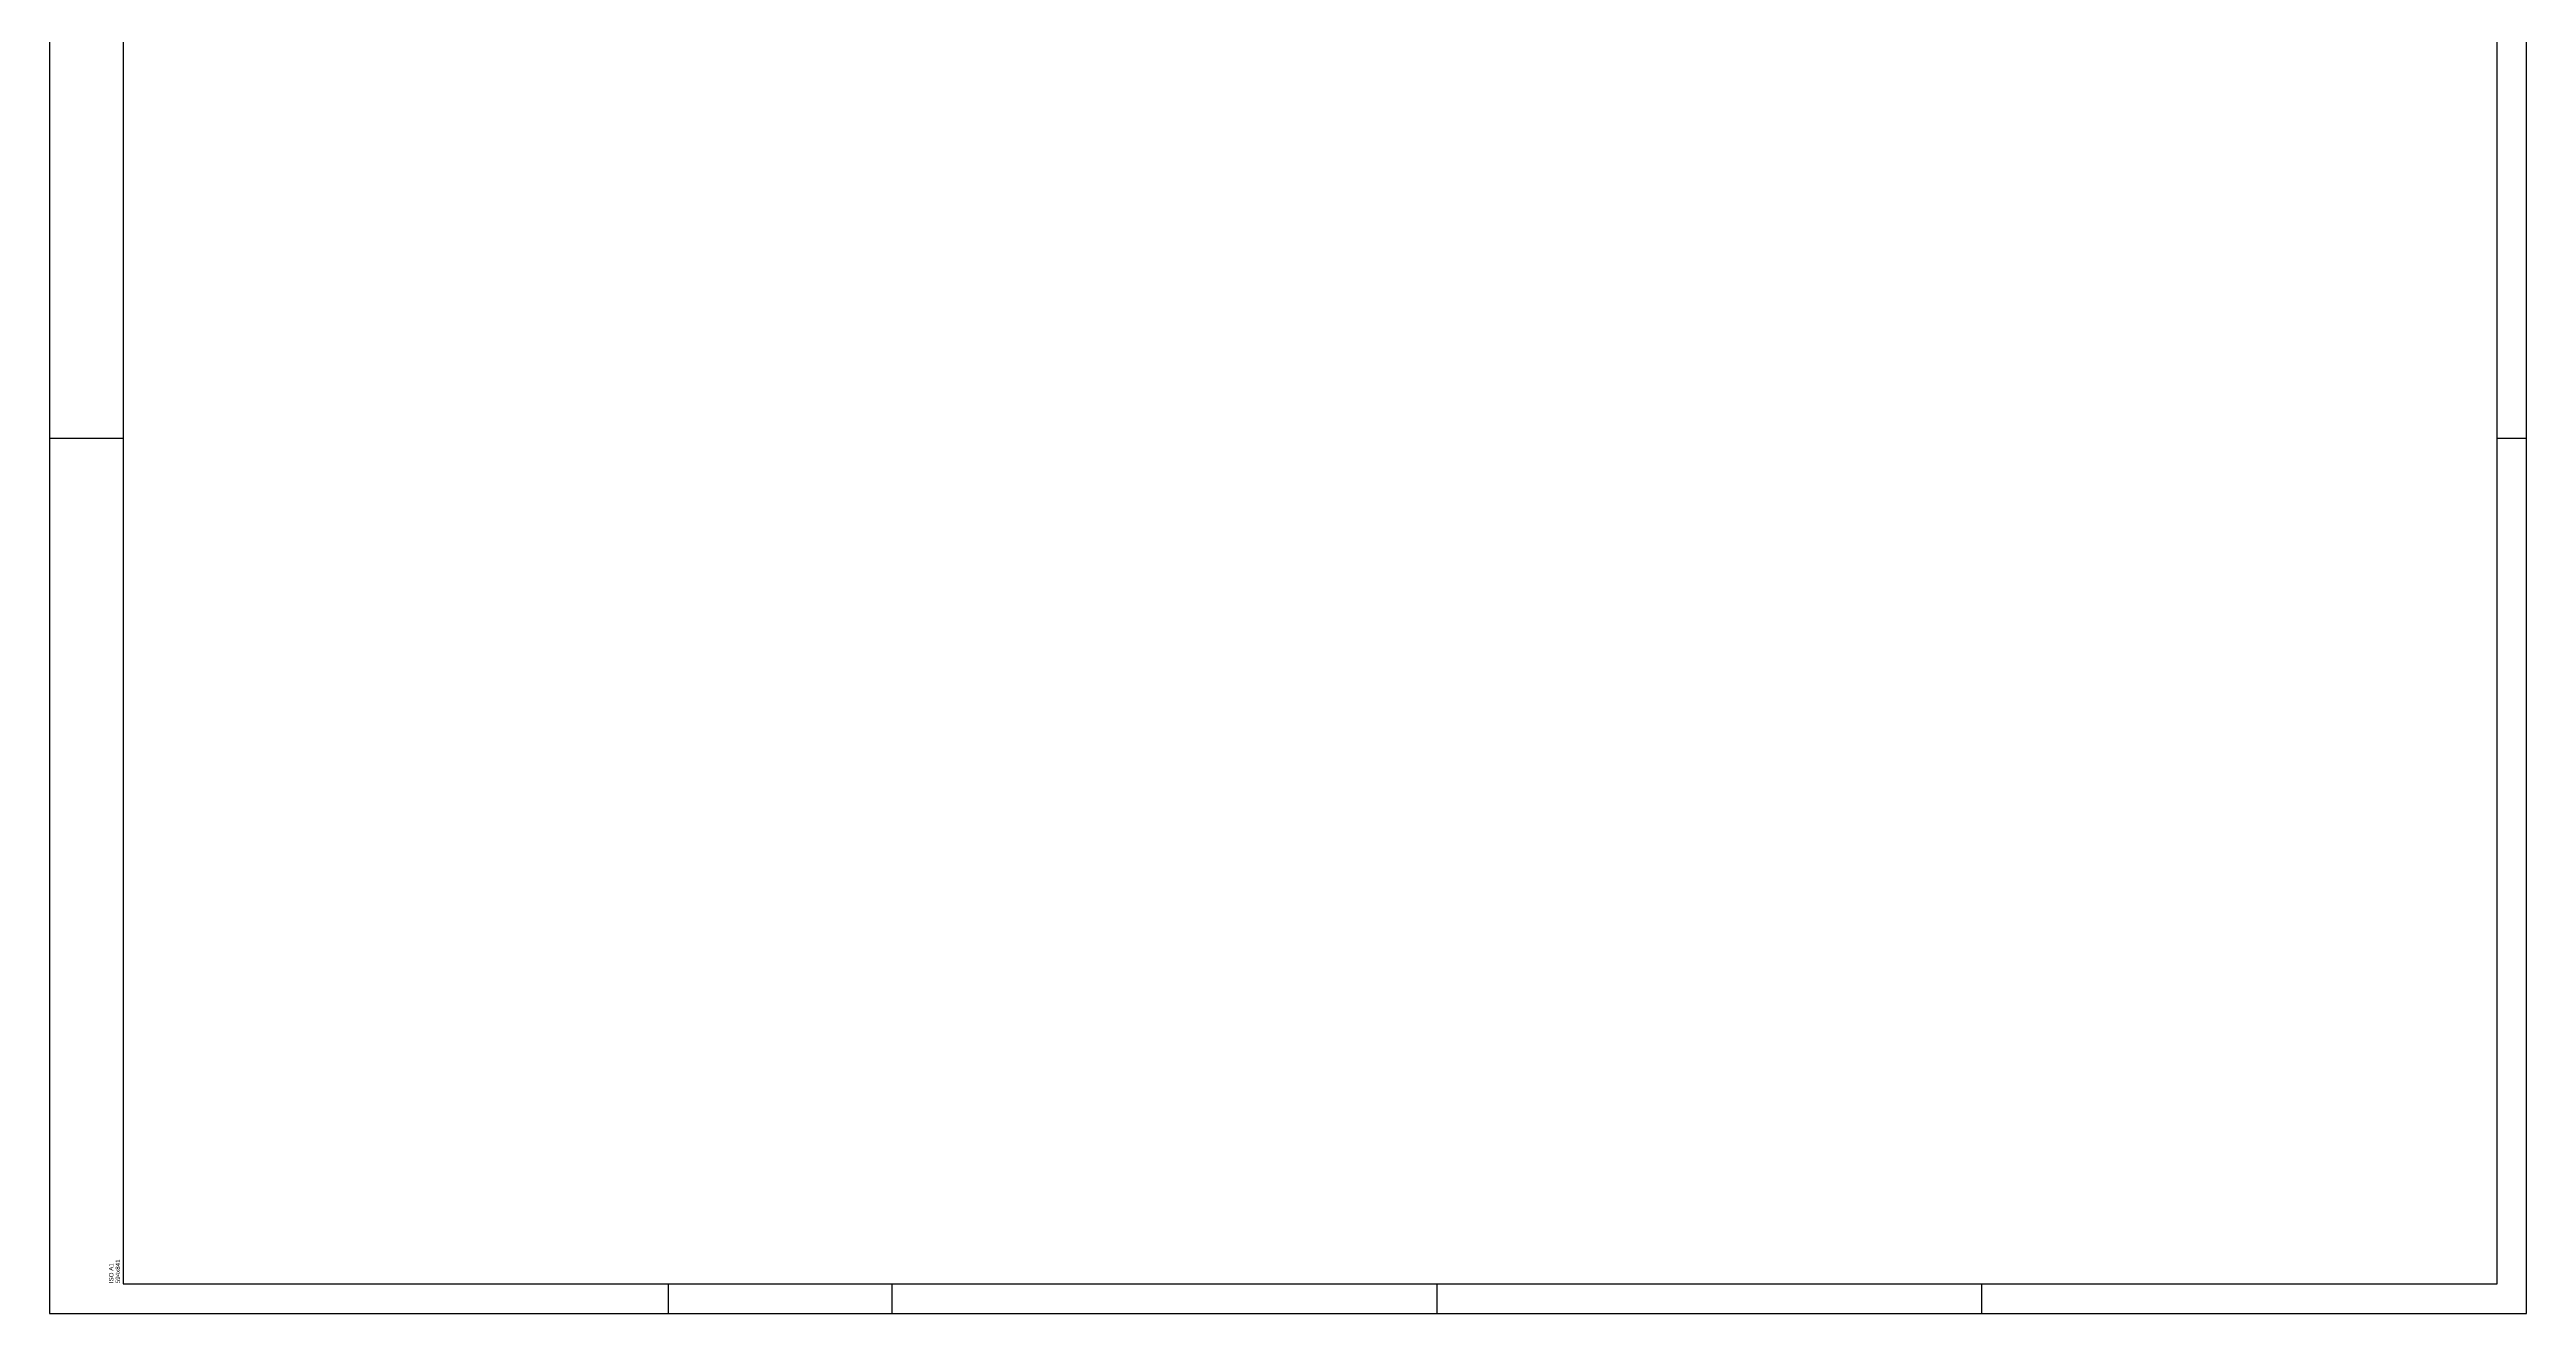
# Model space of a CAD drawing. Header units: millimetres. Extents: x 0 to 687901, y 0 to 346525.
# Drawn here: x 67589 to 109639, y 129962 to 151411 of the extents above; entities that cross this region are included whole.
import ezdxf

# ---------------------------------------------------------------- set-up
doc = ezdxf.new("R2010")
doc.units = ezdxf.units.MM
doc.layers.add('ARQ_Prancha', color=7, linetype='Continuous')
doc.layers.add('ARQ_Prancha lin_grossa', color=111, linetype='Continuous')
doc.styles.add('DES-ROMANS', font='arial.ttf')

msp = doc.modelspace()

# ---------------------------------------------------------------- linework, layer by layer
at = {"layer": 'ARQ_Prancha'}
for p, q in [((68839, 144812), (67589, 144812)), ((109639, 144812), (109139, 144812)), ((78089, 130462), (78089, 129962)), ((81889, 130462), (81889, 129962)), ((91139, 130462), (91139, 129962)), ((100389, 130462), (100389, 129962))]:
    msp.add_line(p, q, dxfattribs=at)
msp.add_lwpolyline([(67589, 129962), (109639, 129962), (109639, 159662), (67589, 159662)], close=True, dxfattribs=at)
at = {"layer": 'ARQ_Prancha lin_grossa'}
msp.add_lwpolyline([(109139, 130462), (109139, 159162), (68839, 159162), (68839, 130462), (109139, 130462)], close=True, dxfattribs=at)

# ---------------------------------------------------------------- texts
at = {"layer": 'ARQ_Prancha', "style": 'DES-ROMANS'}
for s, p in [('ISO A1', (68673, 130476)), ('594x841', (68785, 130476))]:
    msp.add_text(s, height=75, rotation=90, dxfattribs=at).set_placement(p)

doc.saveas('drawing.dxf')
